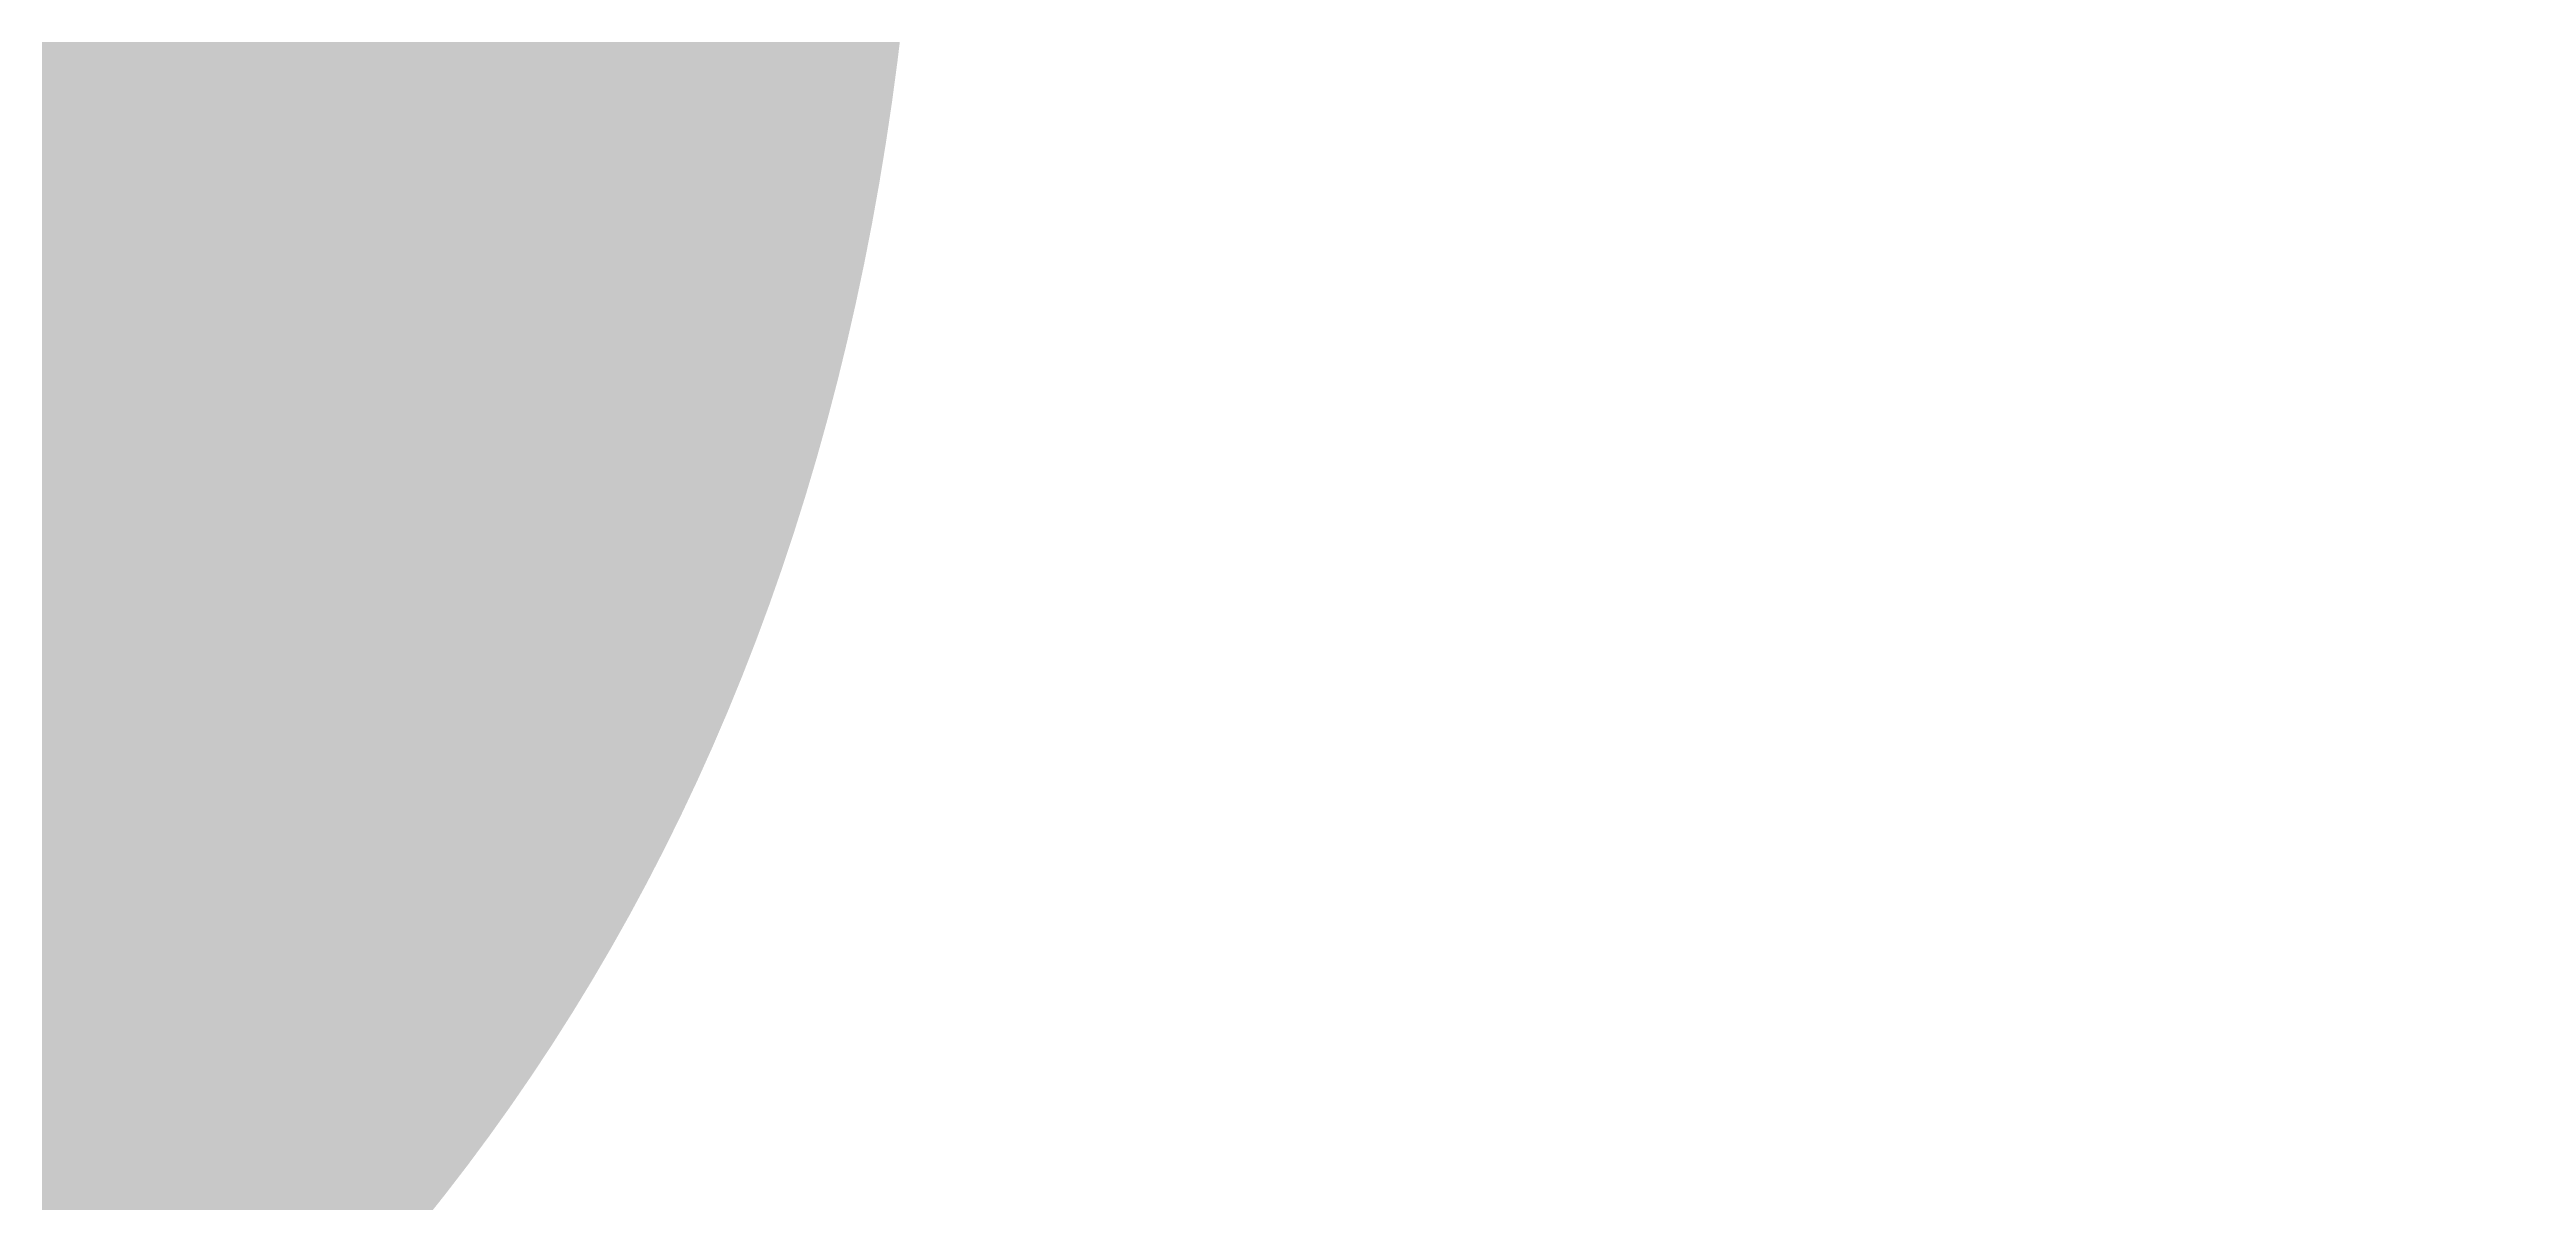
# Model space of a CAD drawing. Header units: metres. Extents: x 2682525 to 2683550, y 1250555 to 1251328.
# Drawn here: x 2683021 to 2683075.3, y 1250881.1 to 1250906.4 of the extents above; entities that cross this region are included whole.
import ezdxf

# ---------------------------------------------------------------- set-up
doc = ezdxf.new("R2010")
doc.units = ezdxf.units.M
doc.header["$PDMODE"] = 2
doc.header["$PDSIZE"] = -2
doc.linetypes.add('IMPORT-_24_ISO-10 Strichpunktlinie _2_', pattern=[46.99, 30.48, -7.62, 1.27, -7.62])
doc.linetypes.add('Verdeckt 0_75', pattern=[1.5, 0.75, -0.75])
for name, color, linetype, lineweight, true_color in [('2458 A U1_dwg-1', 9, 'Continuous', 18, 0x808080), ('_18_01221-1', 9, 'Continuous', 18, 0x808080), ('_18_01234-1', 9, 'Continuous', 18, 0x808080), ('_18_01611-1', 9, 'Continuous', 18, 0x808080), ('_22_200 Materialien-Beton', 9, 'Continuous', 18, 0x808080), ('_22_300 Bauteile 3D-Wand Innen', 9, 'Continuous', 18, 0x808080), ('_22_800 Beschriftung-1_100-Schnittlinien', 9, 'Continuous', 18, 0x808080), ('_22_800 Beschriftung-1_50-Text', 9, 'Continuous', 18, 0x808080), ('_22_Keine', 9, 'Continuous', 18, 0x808080), ('_24_Keine-2', 7, 'IMPORT-_24_ISO-10 Strichpunktlinie _2_', 18, 0x0000a5), ('_25_600 Situation-Baulinie', 9, 'Continuous', 18, 0x808080), ('Bemassung', 9, 'Continuous', 18, 0x808080), ('LKZ1111-MLU1', 6, 'Continuous', 18, 0xff00ff), ('LKZ1113-MLU1', 6, 'Continuous', 18, 0xff00ff), ('LKZ111A-T-U-', 6, 'Continuous', 18, 0xff00ff), ('LKZ1137-MSU-', 6, 'Continuous', 18, 0xff00ff), ('LKZ113K-T-U-', 6, 'Continuous', 18, 0xff00ff), ('LKZ1313-MLU1', 5, 'Continuous', 18, 0x0000ff), ('LKZ1314-MLU1', 5, 'Continuous', 18, 0x0000ff), ('LKZ1315-MLU1', 5, 'Continuous', 18, 0x0000ff), ('LKZ1317-MLU1', 5, 'Continuous', 18, 0x0000ff), ('LKZ1321-MSU-', 5, 'Continuous', 18, 0x0000ff), ('LKZ1410-MFU1', 30, 'Continuous', 18, 0xff7f00), ('LKZ1414-MFU1', 30, 'Continuous', 18, 0xff7f00), ('LKZ1512-MFU2', 1, 'Continuous', 18, 0xff0000), ('Werkleitungen gesamt_abgedreht_dwg-1', 5, 'Continuous', 18, 0x0000ff)]:
    doc.layers.add(name, color=color, linetype=linetype, lineweight=lineweight, true_color=true_color)
for name, color, linetype, lineweight in [('_18_01234', 7, 'Continuous', 18), ('A-____-____-DIMS', 7, 'Continuous', 9), ('A-DETL-____-MBND', 7, 'Verdeckt 0_75', 18), ('Bemassung-1', 7, 'Continuous', 18)]:
    doc.layers.add(name, color=color, linetype=linetype, lineweight=lineweight)
doc.styles.add('Arial', font='arial.ttf', dxfattribs={"height": 1000})
doc.styles.add('Arial_1', font='arial.ttf', dxfattribs={"height": 1100})
doc.styles.add('Arial_31', font='arial.ttf', dxfattribs={"width": 0.9, "height": 200})
doc.styles.add('ISOCP_2', font='isocp___.ttf', dxfattribs={"height": 125.860822})
doc.styles.add('ISOCP_7', font='isocp___.ttf', dxfattribs={"height": 151.032986})
doc.dimstyles.new('2_0_mm_-_Arial', dxfattribs={"dimscale": 304.8, "dimtxt": 204.05188, "dimasz": 0.246063, "dimexe": 0.328084, "dimexo": 0.328084, "dimgap": 0.082021, "dimtad": 1, "dimdec": 1, "dimlfac": 0.001, "dimrnd": 0.1, "dimzin": 0, "dimdsep": 46, "dimtxsty": 'Arial_31', "dimblk1": 'OBLIQUE', "dimblk2": 'OBLIQUE', "dimsah": 1, "dimcen": 0.09, "dimdle": 0.328084, "dimazin": 0, "dimtfac": 1, "dimtdec": 4, "dimtix": 1, "dimtmove": 0, "dimatfit": 3, "dimfxl": 1, "dimtvp": 1, "dimtfill": 1, "dimtolj": 1, "dimtzin": 0, "dimarcsym": 2})
doc.dimstyles.new('2_0_mm_-_Arial_1', dxfattribs={"dimscale": 304.8, "dimtxt": 204.05188, "dimasz": 0.246063, "dimexe": 0.328084, "dimexo": 0.328084, "dimgap": 0.082021, "dimtad": 1, "dimdec": 1, "dimlfac": 0.001, "dimrnd": 0.1, "dimzin": 0, "dimdsep": 46, "dimtxsty": 'Arial_31', "dimblk1": 'OBLIQUE', "dimblk2": 'OBLIQUE', "dimsah": 1, "dimcen": 0.09, "dimdle": 0.328084, "dimazin": 0, "dimtfac": 1, "dimtdec": 4, "dimtix": 1, "dimtmove": 2, "dimatfit": 3, "dimfxl": 1, "dimtvp": 1, "dimtfill": 1, "dimtolj": 1, "dimtzin": 0, "dimarcsym": 2})
pattern_1 = [(18.233, (0, 0), (18.77292, -56.98752), []), (288.233, (0, 0), (63.313135, 20.856715), [])]

# ---------------------------------------------------------------- blocks, each defined once
blk = doc.blocks.new('Werkleitungen gesamt_abgedreht_dwg_WA01-V1-U01 Bodenplatte')
at = {"layer": 'LKZ1321-MSU-'}
blk.add_line((0, -1.5), (0, 1.5), dxfattribs=at)
blk.add_arc((0, 0), 1.5, 52.4928, 312.0412, dxfattribs=at)
blk = doc.blocks.new('Werkleitungen gesamt_abgedreht_dwg_WA01-V2-U01 Bodenplatte')
at = {"layer": 'LKZ1321-MSU-'}
blk.add_line((0, -1.5), (0, 1.5), dxfattribs=at)
blk.add_arc((0, 0), 1.5, 50.8624, 316.6716, dxfattribs=at)
blk = doc.blocks.new('Werkleitungen gesamt_abgedreht_dwg_WA01-V3-U01 Bodenplatte')
at = {"layer": 'LKZ1321-MSU-'}
blk.add_line((0, -1.5), (0, 1.5), dxfattribs=at)
blk.add_circle((0, 0), 1.5, dxfattribs=at)
blk = doc.blocks.new('Werkleitungen gesamt_abgedreht_dwg_AW03-9010047-U01 Bodenplatte')
at = {"layer": 'LKZ1137-MSU-', "flags": 128}
for points in [[(-0.6, 1.04), (-0.046, 1.199), (0.6, 1.04), (-0.6, 1.04), (-1.015, 0.64), (1.061, 0.56), (0.6, 1.04)], [(1.061, 0.56), (-1.015, 0.64), (-1.2, 0), (1.2, 0)], [(1.2, 0), (-1.2, 0), (-1.015, -0.639), (1.2, 0), (-1.015, -0.639), (0.6, -1.039), (1.061, -0.559)], [(0.6, -1.039), (-1.015, -0.639), (-0.6, -1.039), (-0.046, -1.199)]]:
    blk.add_lwpolyline(points, close=True, dxfattribs=at)
blk = doc.blocks.new('Werkleitungen gesamt_abgedreht_dwg-9010041-U01 Bodenplatte')
at = {"layer": '_18_01234', "flags": 128}
for points in [[(-103396, -2182), (-123057, -2182), (-123258, -2184), (-124894, -39394)], [(-41828, -2207), (-58086, -2207), (-85611, -2207), (-93604, -2184), (-96564, -2184)]]:
    blk.add_lwpolyline(points, dxfattribs=at)
at = {"layer": 'LKZ1111-MLU1'}
blk.add_line((-97816, 2375), (-97987, 126), dxfattribs=at)
at = {"layer": 'LKZ1113-MLU1'}
for p, q in [((-95942, 2375), (-95984, 123)), ((-124284, 106), (-67255, 106)), ((-96558, -1704), (-96082, 128))]:
    blk.add_line(p, q, dxfattribs=at)
at = {"layer": 'LKZ1313-MLU1', "flags": 128}
blk.add_lwpolyline([(-42, 246), (-7113, -334), (-11363, -619), (-17357, -886), (-27508, -1005), (-47484, -429), (-65485, 336), (-108989, 1840), (-125742, 2375)], dxfattribs=at)
at = {"layer": 'LKZ1314-MLU1', "flags": 128}
for points in [[(-84289, 1881), (-97599, 1828), (-109129, 1774), (-121459, 1661), (-127751, 1620)], [(-84289, 1881), (-83127, 1896), (-82442, 1869), (-81631, 1865), (-81233, 1838)], [(-81233, 1838), (-33062, 1838), (-28282, 1926)]]:
    blk.add_lwpolyline(points, dxfattribs=at)
at = {"layer": 'LKZ1315-MLU1'}
blk.add_line((-82436, 927), (-82429, 136), dxfattribs=at)
at = {"layer": 'LKZ1315-MLU1', "flags": 128}
blk.add_lwpolyline([(-82442, 1869), (-82421, 1369), (-82436, 927)], dxfattribs=at)
at = {"layer": 'LKZ1317-MLU1'}
blk.add_line((-97599, 1828), (-97599, 2375), dxfattribs=at)
at = {"layer": 'LKZ1410-MFU1'}
for p, q in [((-86895, 2375), (-87033, 133)), ((-86030, 133), (-85892, 2375))]:
    blk.add_line(p, q, dxfattribs=at)
at = {"layer": 'LKZ1410-MFU1', "flags": 128}
blk.add_lwpolyline([(-85109, 2375), (-79702, 2230), (-73703, 1984), (-67885, 1824), (-49717, 1186), (-43727, 959), (-37570, 736), (-30628, 450), (-25834, 516), (-13745, 658), (-7489, 931), (-42, 1497)], dxfattribs=at)
at = {"layer": 'LKZ1414-MFU1'}
blk.add_line((-86393, 2375), (-86532, 133), dxfattribs=at)
at = {"layer": 'LKZ1512-MFU2'}
blk.add_line((-85654, 2375), (-85541, -1978), dxfattribs=at)
at = {"layer": 'LKZ1512-MFU2', "flags": 128}
blk.add_lwpolyline([(-85541, -1978), (-85841, -1986), (-85954, 2375)], dxfattribs=at)
for name, p, xscale, yscale, zscale, rotation in [('Werkleitungen gesamt_abgedreht_dwg_WA01-V1-U01 Bodenplatte', (-83127, 1896), 500.0000000000001, 500.0000000000001, 500.0000000000001, 87.73300000088331), ('Werkleitungen gesamt_abgedreht_dwg_WA01-V2-U01 Bodenplatte', (-81631, 1865), 499.9999999999999, 499.9999999999999, 499.9999999999999, 86.23300000088331), ('Werkleitungen gesamt_abgedreht_dwg_WA01-V3-U01 Bodenplatte', (-82421, 1369), 500.0000000000001, 500.0000000000001, 500.0000000000001, 182.4330000008834), ('Werkleitungen gesamt_abgedreht_dwg_AW03-9010047-U01 Bodenplatte', (-100085, 120), 150, 150, 150, 333.2330000008833), ('Werkleitungen gesamt_abgedreht_dwg_AW03-9010047-U01 Bodenplatte', (-97987, 126), 150, 150, 150, 333.2330000008833), ('Werkleitungen gesamt_abgedreht_dwg_AW03-9010047-U01 Bodenplatte', (-96082, 128), 150, 150, 150, 333.2330000008833), ('Werkleitungen gesamt_abgedreht_dwg_AW03-9010047-U01 Bodenplatte', (-95984, 123), 150, 150, 150, 333.2330000008833), ('Werkleitungen gesamt_abgedreht_dwg_AW03-9010047-U01 Bodenplatte', (-96558, -1704), 499.9999999999999, 499.9999999999999, 499.9999999999999, 63.23300000088332)]:
    blk.add_blockref(name, p, dxfattribs=dict(xscale=xscale, yscale=yscale, zscale=zscale, rotation=rotation))
at = {"layer": 'LKZ111A-T-U-', "insert": (-103679, 2001), "char_height": 1000, "width": 2790.94, "attachment_point": 2, "rotation": 0.033, "line_spacing_factor": 0.941778, "style": 'Arial'}
blk.add_mtext('500', dxfattribs=at)
at = {"layer": 'LKZ113K-T-U-', "insert": (-96140, -2274), "char_height": 1100, "width": 7568.38, "attachment_point": 1, "rotation": 333.233, "line_spacing_factor": 0.941778, "style": 'Arial_1'}
blk.add_mtext('SA80362', dxfattribs=at)
blk = doc.blocks.new('2458 A U1_dwg_VW_SLASH-9045211-U01 Bodenplatte')
at = {"layer": 'Bemassung'}
for p, q in [((-95775, -5190), (-95987, -5190)), ((-95819, -5134), (-95931, -5247))]:
    blk.add_line(p, q, dxfattribs=at)
blk = doc.blocks.new('2458 A U1_dwg_VW_SLASH-9045214-U01 Bodenplatte')
at = {"layer": 'Bemassung'}
for p, q in [((-95975, -5190), (-95763, -5190)), ((-95931, -5247), (-95819, -5134))]:
    blk.add_line(p, q, dxfattribs=at)
blk = doc.blocks.new('2458 A U1_dwg_VW_SLASH-9045269-U01 Bodenplatte')
at = {"layer": 'Bemassung'}
for p, q in [((-93768, -6885), (-93880, -6773)), ((-93824, -6929), (-93824, -6717))]:
    blk.add_line(p, q, dxfattribs=at)
blk = doc.blocks.new('2458 A U1_dwg_VW_SLASH-9045270-U01 Bodenplatte')
at = {"layer": 'Bemassung'}
for p, q in [((-93880, -5832), (-93768, -5944)), ((-93824, -5788), (-93824, -6001))]:
    blk.add_line(p, q, dxfattribs=at)
blk = doc.blocks.new('2458 A U1_dwg_VW_SLASH-9045271-U01 Bodenplatte')
at = {"layer": 'Bemassung'}
for p, q in [((-93768, -8455), (-93880, -8342)), ((-93824, -8499), (-93824, -8286))]:
    blk.add_line(p, q, dxfattribs=at)
blk = doc.blocks.new('2458 A U1_dwg_VW_SLASH-9045272-U01 Bodenplatte')
at = {"layer": 'Bemassung'}
for p, q in [((-93880, -6773), (-93768, -6885)), ((-93824, -6729), (-93824, -6942))]:
    blk.add_line(p, q, dxfattribs=at)
blk = doc.blocks.new('2458 A U1_dwg_VW_SLASH-9045274-U01 Bodenplatte')
at = {"layer": 'Bemassung'}
for p, q in [((-93880, -8342), (-93768, -8455)), ((-93824, -8299), (-93824, -8511))]:
    blk.add_line(p, q, dxfattribs=at)
blk = doc.blocks.new('2458 A U1_dwg_VW_SLASH-9045277-U01 Bodenplatte')
at = {"layer": 'Bemassung'}
for p, q in [((-92769, -5944), (-92881, -5832)), ((-92825, -5988), (-92825, -5776))]:
    blk.add_line(p, q, dxfattribs=at)
blk = doc.blocks.new('2458 A U1_dwg_VW_SLASH-9045278-U01 Bodenplatte')
at = {"layer": 'Bemassung'}
for p, q in [((-92881, -2106), (-92769, -2218)), ((-92825, -2062), (-92825, -2274))]:
    blk.add_line(p, q, dxfattribs=at)
blk = doc.blocks.new('2458 A U1_dwg_VW_SLASH-9045280-U01 Bodenplatte')
at = {"layer": 'Bemassung'}
for p, q in [((-92881, -5832), (-92769, -5944)), ((-92825, -5788), (-92825, -6001))]:
    blk.add_line(p, q, dxfattribs=at)
blk = doc.blocks.new('2458 A U1_dwg_VW_SLASH-9045287-U01 Bodenplatte')
at = {"layer": 'Bemassung'}
for p, q in [((-84640, -7798), (-84640, -7585)), ((-84584, -7754), (-84696, -7642))]:
    blk.add_line(p, q, dxfattribs=at)
blk = doc.blocks.new('2458 A U1_dwg_VW_SLASH-9045288-U01 Bodenplatte')
at = {"layer": 'Bemassung'}
for p, q in [((-84696, -2116), (-84584, -2229)), ((-84640, -2072), (-84640, -2285))]:
    blk.add_line(p, q, dxfattribs=at)
blk = doc.blocks.new('2458 A U1_dwg_VW_SLASH-9045290-U01 Bodenplatte')
at = {"layer": 'Bemassung'}
for p, q in [((-84696, -7642), (-84584, -7754)), ((-84640, -7598), (-84640, -7810))]:
    blk.add_line(p, q, dxfattribs=at)
blk = doc.blocks.new('2458 A U1_dwg-9041719-U01 Bodenplatte')
at = {"layer": '_22_200 Materialien-Beton'}
h = blk.add_hatch(dxfattribs=at)
h.set_pattern_fill('FP_1', color=256, style=0, pattern_type=2)
h.set_pattern_definition(pattern_1)
h.paths.add_polyline_path([(-99103, -5513), (-98983, -5506), (-98864, -5487), (-98747, -5456), (-98636, -5413), (-98525, -5357), (-98428, -5293), (-98334, -5217), (-98249, -5132), (-98173, -5039), (-98108, -4938), (-98053, -4830), (-98010, -4718), (-97979, -4602), (-97960, -4483), (-97953, -4363), (-97960, -4242), (-97979, -4123), (-98010, -4007), (-98053, -3895), (-98108, -3788), (-98173, -3687), (-98249, -3593), (-98334, -3508), (-98428, -3432), (-98528, -3367), (-98636, -3312), (-98748, -3269), (-98864, -3238), (-98983, -3219), (-99103, -3213), (-99224, -3219), (-99343, -3238), (-99459, -3269), (-99571, -3312), (-99682, -3369), (-99779, -3432), (-99873, -3508), (-99958, -3593), (-100034, -3687), (-100099, -3788), (-100154, -3895), (-100197, -4007), (-100228, -4123), (-100247, -4242), (-100253, -4363), (-100247, -4483), (-100228, -4602), (-100197, -4718), (-100154, -4830), (-100099, -4938), (-100034, -5039), (-99958, -5132), (-99873, -5217), (-99779, -5293), (-99678, -5358), (-99571, -5413), (-99459, -5456), (-99343, -5487), (-99224, -5506), (-99159, -5510)])
h.paths.add_polyline_path([(-99159, -5391), (-99270, -5379), (-99379, -5355), (-99485, -5319), (-99586, -5273), (-99682, -5215), (-99770, -5148), (-99851, -5071), (-99923, -4986), (-99986, -4894), (-100038, -4795), (-100080, -4691), (-100109, -4584), (-100127, -4474), (-100133, -4363), (-100127, -4251), (-100109, -4141), (-100080, -4034), (-100038, -3930), (-99986, -3832), (-99923, -3739), (-99851, -3654), (-99770, -3578), (-99678, -3508), (-99586, -3453), (-99485, -3406), (-99379, -3370), (-99270, -3346), (-99159, -3334), (-99048, -3334), (-98937, -3346), (-98828, -3370), (-98722, -3406), (-98621, -3453), (-98525, -3510), (-98437, -3578), (-98356, -3654), (-98284, -3739), (-98221, -3832), (-98169, -3930), (-98127, -4034), (-98098, -4141), (-98080, -4251), (-98073, -4363), (-98080, -4474), (-98098, -4584), (-98127, -4691), (-98169, -4795), (-98221, -4894), (-98284, -4986), (-98356, -5071), (-98437, -5148), (-98528, -5217), (-98621, -5273), (-98722, -5319), (-98828, -5355), (-98937, -5379), (-99048, -5391), (-99103, -5391)])
h = blk.add_hatch(dxfattribs=at)
h.set_pattern_fill('FP_1', color=256, style=0, pattern_type=2)
h.set_pattern_definition(pattern_1)
h.paths.add_polyline_path([(-99103, -5513), (-98983, -5506), (-98864, -5487), (-98747, -5456), (-98636, -5413), (-98528, -5358), (-98428, -5293), (-98334, -5217), (-98249, -5132), (-98173, -5039), (-98108, -4938), (-98053, -4830), (-98010, -4718), (-97979, -4602), (-97960, -4483), (-97953, -4363), (-97960, -4242), (-97979, -4123), (-98010, -4007), (-98053, -3895), (-98108, -3788), (-98173, -3687), (-98249, -3593), (-98334, -3508), (-98428, -3432), (-98528, -3367), (-98636, -3312), (-98748, -3269), (-98864, -3238), (-98983, -3219), (-99103, -3213), (-99224, -3219), (-99343, -3238), (-99459, -3269), (-99571, -3312), (-99678, -3367), (-99779, -3432), (-99873, -3508), (-99958, -3593), (-100034, -3687), (-100099, -3788), (-100154, -3895), (-100197, -4007), (-100228, -4123), (-100247, -4242), (-100253, -4363), (-100247, -4483), (-100228, -4602), (-100197, -4718), (-100154, -4830), (-100099, -4938), (-100034, -5039), (-99958, -5132), (-99873, -5217), (-99779, -5293), (-99678, -5358), (-99571, -5413), (-99459, -5456), (-99343, -5487), (-99224, -5506)])
h.paths.add_polyline_path([(-99159, -5391), (-99270, -5379), (-99379, -5355), (-99485, -5319), (-99586, -5273), (-99682, -5215), (-99770, -5148), (-99851, -5071), (-99923, -4986), (-99986, -4894), (-100038, -4795), (-100080, -4691), (-100109, -4584), (-100127, -4474), (-100133, -4363), (-100127, -4251), (-100109, -4141), (-100080, -4034), (-100038, -3930), (-99986, -3832), (-99923, -3739), (-99851, -3654), (-99770, -3578), (-99682, -3510), (-99586, -3453), (-99485, -3406), (-99379, -3370), (-99270, -3346), (-99159, -3334), (-99048, -3334), (-98937, -3346), (-98828, -3370), (-98722, -3406), (-98621, -3453), (-98525, -3510), (-98437, -3578), (-98356, -3654), (-98284, -3739), (-98221, -3832), (-98169, -3930), (-98127, -4034), (-98098, -4141), (-98080, -4251), (-98073, -4363), (-98080, -4474), (-98098, -4584), (-98127, -4691), (-98169, -4795), (-98221, -4894), (-98284, -4986), (-98356, -5071), (-98437, -5148), (-98525, -5215), (-98621, -5273), (-98722, -5319), (-98828, -5355), (-98937, -5379), (-99048, -5391)])
at = {"layer": '_18_01221-1', "flags": 128}
blk.add_lwpolyline([(-127751, -2175), (-126506, -2175), (-125370, -2184), (-123258, -2184), (-123057, -2184), (-103396, -2184), (-99665, -2184), (-96564, -2184), (-93604, -2184), (-85611, -2184), (-58086, -2184), (-41828, -2184)], dxfattribs=at)
at = {"layer": '_18_01234-1', "flags": 128}
for points in [[(-103396, -2182), (-123057, -2182), (-123258, -2184), (-124894, -39394)], [(-41828, -2207), (-58086, -2207), (-85611, -2207), (-93604, -2184), (-96564, -2184)]]:
    blk.add_lwpolyline(points, dxfattribs=at)
at = {"layer": '_18_01611-1', "flags": 128}
blk.add_lwpolyline([(-127751, -2175), (-126506, -2175), (-123057, -2184), (-99665, -2184), (-93604, -2184), (-85611, -2184), (-58086, -2184), (-41828, -2184), (-58086, -2184), (-85611, -2184), (-93604, -2184), (-99665, -2184), (-123057, -2184), (-123100, -3187), (-124687, -39394)], dxfattribs=at)
at = {"layer": '_22_200 Materialien-Beton'}
for radius in [1150, 1150, 1030, 1030]:
    blk.add_circle((-99103, -4363), radius, dxfattribs=at)
at = {"layer": '_22_300 Bauteile 3D-Wand Innen'}
for radius in [1150, 1150, 1030, 1030]:
    blk.add_circle((-99103, -4363), radius, dxfattribs=at)
at = {"layer": '_22_800 Beschriftung-1_100-Schnittlinien', "flags": 128}
blk.add_lwpolyline([(-109887, -636), (-109887, 634)], close=True, dxfattribs=at)
at = {"layer": '_22_Keine'}
for p, q in [((-111850, 1500), (-111850, 2375)), ((-111850, 2375), (-111850, 1500))]:
    blk.add_line(p, q, dxfattribs=at)
at = {"layer": '_22_Keine', "flags": 128}
for points in [[(-109570, 634), (-109887, 634)], [(-101123, -2380), (-100623, -2880)], [(-97083, -2380), (-97583, -2880)], [(-99103, -2863), (-99103, -5863)], [(-99100, -4204), (-99167, -4204)], [(-99103, -4213), (-99103, -4513)], [(-99022, -4165), (-99023, -4362)], [(-100603, -4363), (-97603, -4363)], [(-99253, -4363), (-98953, -4363)], [(-99168, -4520), (-99101, -4520)], [(-98869, -4615), (-98871, -4615)], [(-97083, -6345), (-97583, -5845)]]:
    blk.add_lwpolyline(points, close=True, dxfattribs=at)
for points in [[(-101123, -2380), (-97083, -2380), (-97083, -6345), (-100305, -6345)], [(-100430, -6345), (-101123, -6345), (-101123, -2380)], [(-101123, -2380), (-97083, -2380), (-97083, -6345), (-100305, -6345)], [(-100430, -6345), (-101123, -6345), (-101123, -2380)], [(-100623, -2880), (-97583, -2880), (-97583, -5845), (-100305, -5845)], [(-100430, -5845), (-100623, -5845), (-100623, -2880)], [(-100623, -2880), (-97583, -2880), (-97583, -5845), (-100305, -5845)], [(-100430, -5845), (-100623, -5845), (-100623, -2880)]]:
    blk.add_lwpolyline(points, dxfattribs=at)
at = {"layer": '_22_Keine'}
for radius in [1150, 1150, 100, 100]:
    blk.add_circle((-99103, -4363), radius, dxfattribs=at)
for centre, radius, start, end in [((-98889, -4363), 320, 150.1474, 209.4164), ((-98889, -4363), 320, 150.1474, 209.4164), ((-98868, -4363), 280, 359.7819, 145.4989), ((-98868, -4363), 280, 359.7819, 145.4989), ((-98868, -4363), 280, 214.0648, 359.7819), ((-98868, -4363), 280, 214.0648, 359.7819)]:
    blk.add_arc(centre, radius, start, end, dxfattribs=at)
blk.add_open_spline([(-98997, -4147), (-98975, -4134), (-98897, -4106), (-98773, -4122), (-98672, -4196), (-98634, -4270), (-98608, -4364), (-98635, -4458), (-98673, -4532), (-98775, -4606), (-98899, -4620), (-98977, -4592), (-99023, -4559)], degree=2, knots=[0, 0, 0, 0.0683126, 0.1366252, 0.2049378, 0.2732505, 0.3415631, 0.5404684, 0.6087899, 0.6771113, 0.7454327, 0.8137541, 0.8820755, 0.8820755, 0.8820755], dxfattribs=at)
blk.add_open_spline([(-98997, -4147), (-98975, -4134), (-98897, -4106), (-98773, -4122), (-98672, -4196), (-98634, -4270), (-98608, -4364), (-98635, -4458), (-98673, -4532), (-98775, -4606), (-98899, -4620), (-98977, -4592), (-99023, -4559)], degree=2, knots=[0, 0, 0, 0.0683126, 0.1366252, 0.2049378, 0.2732505, 0.3415631, 0.5404684, 0.6087899, 0.6771113, 0.7454327, 0.8137541, 0.8820755, 0.8820755, 0.8820755], dxfattribs=at)
blk.add_open_spline([(-99023, -4559), (-99023, -4461), (-99023, -4363)], degree=2, dxfattribs=at)
blk.add_open_spline([(-99023, -4559), (-99023, -4461), (-99023, -4363)], degree=2, dxfattribs=at)
at = {"layer": '_24_Keine-2', "flags": 128}
blk.add_lwpolyline([(-100305, -6673), (-41936, -6673)], close=True, dxfattribs=at)
at = {"layer": '_25_600 Situation-Baulinie', "flags": 128}
blk.add_lwpolyline([(-41835, -2185), (-58093, -2185), (-85618, -2185), (-93611, -2163), (-99672, -2163), (-123063, -2163), (-123107, -3165), (-124695, -39394)], dxfattribs=at)
at = {"layer": '_25_600 Situation-Baulinie'}
for start, end in [(333.233, 153.233), (153.233, 333.233)]:
    blk.add_arc((-99103, -4363), 1150, start, end, dxfattribs=at)
at = {"layer": 'Bemassung'}
for p, q in [((-94822, -2162), (-92725, -2162)), ((-92825, -5776), (-92825, -2274)), ((-81740, -2172), (-84740, -2172)), ((-84640, -7585), (-84640, -2285)), ((-8591, -4190), (-118656, -4190)), ((-95987, -5190), (-107612, -5190)), ((-80476, -5190), (-95763, -5190)), ((-100305, -5888), (-93724, -5888)), ((-93824, -6717), (-93824, -6001)), ((-92825, -19585), (-92825, -6001)), ((-93724, -6829), (-100305, -6829)), ((-100305, -6829), (-93724, -6829)), ((-93824, -8286), (-93824, -6942)), ((-84640, -19585), (-84640, -7810)), ((-93824, -16186), (-93824, -8511))]:
    blk.add_line(p, q, dxfattribs=at)
at = {"layer": 'Bemassung', "flags": 128}
for points in [[(-95875, -5090), (-95875, -8396)], [(-100305, -5888), (-92725, -5888)], [(-93724, -8399), (-95872, -8399)]]:
    blk.add_lwpolyline(points, close=True, dxfattribs=at)
blk.add_lwpolyline([(-80417, -7698), (-84740, -7698), (-80417, -7698), (-83740, -7698)], dxfattribs=at)
for name in ['2458 A U1_dwg_VW_SLASH-9045278-U01 Bodenplatte', '2458 A U1_dwg_VW_SLASH-9045288-U01 Bodenplatte', '2458 A U1_dwg_VW_SLASH-9045211-U01 Bodenplatte', '2458 A U1_dwg_VW_SLASH-9045214-U01 Bodenplatte', '2458 A U1_dwg_VW_SLASH-9045270-U01 Bodenplatte', '2458 A U1_dwg_VW_SLASH-9045277-U01 Bodenplatte', '2458 A U1_dwg_VW_SLASH-9045280-U01 Bodenplatte', '2458 A U1_dwg_VW_SLASH-9045269-U01 Bodenplatte', '2458 A U1_dwg_VW_SLASH-9045272-U01 Bodenplatte', '2458 A U1_dwg_VW_SLASH-9045287-U01 Bodenplatte', '2458 A U1_dwg_VW_SLASH-9045290-U01 Bodenplatte', '2458 A U1_dwg_VW_SLASH-9045271-U01 Bodenplatte', '2458 A U1_dwg_VW_SLASH-9045274-U01 Bodenplatte']:
    blk.add_blockref(name, (0, 0))
at = {"layer": '_22_800 Beschriftung-1_50-Text', "attachment_point": 1, "line_spacing_factor": 1.478621, "style": 'ISOCP_2'}
for s, insert, char_height, width in [('+ 454.82', (-100261, -3155), 125.9, 862.8), ('+ 454.82', (-100261, -3155), 125.9, 862.8), ('Unterflurcontainer', (-100265, -2747), 125.86, 1911.7), ('Unterflurcontainer', (-100265, -2747), 125.86, 1911.7), ('OK Unterlagsbeton/Splitt', (-100261, -2952), 125.86, 2605.32), ('OK Unterlagsbeton/Splitt', (-100261, -2952), 125.86, 2605.32), ('BA', (-98998, -4184), 125.9, 287.6), ('BA', (-98998, -4184), 125.9, 287.6)]:
    blk.add_mtext(s, dxfattribs=dict(at, insert=insert, char_height=char_height, width=width))
at = {"layer": '_22_Keine', "insert": (-109315, 685), "char_height": 151, "width": 101.5, "attachment_point": 1, "rotation": 270, "line_spacing_factor": 1.478621, "style": 'ISOCP_7'}
blk.add_mtext('1', dxfattribs=at)
blk.add_mtext('1', dxfattribs=at)
at = {"layer": 'Bemassung-1', "attachment_point": 1, "rotation": 90, "line_spacing_factor": 1.478621, "style": 'ISOCP_2'}
for s, insert, char_height, width in [('6', (-93099, -3894), 126, 118.42), ('3.72', (-92952, -4265), 125.9, 406.02), ('5', (-84913, -4803), 126, 118.42), ('5.52', (-84766, -5175), 125.9, 406.02), ('1', (-94097, -6281), 126, 84.59), ('94', (-93950, -6514), 125.9, 253.77), ('9', (-94098, -7498), 126, 118.42), ('1.56', (-93951, -7839), 125.9, 372.19)]:
    blk.add_mtext(s, dxfattribs=dict(at, insert=insert, char_height=char_height, width=width))
at = {"layer": 'Bemassung-1', "attachment_point": 1, "line_spacing_factor": 1.478621, "style": 'ISOCP_2'}
for s, insert, char_height, width in [('15.51', (-88367, -5064), 125.9, 456.78), ('1', (-87949, -4918), 126, 84.59)]:
    blk.add_mtext(s, dxfattribs=dict(at, insert=insert, char_height=char_height, width=width))
blk = doc.blocks.new('_Oblique')
at = {"color": 0, "linetype": 'ByBlock', "lineweight": -2}
blk.add_line((-0.5, -0.5), (0.5, 0.5), dxfattribs=at)
blk = doc.blocks.new('*D1807')
at = {"layer": 'A-____-____-DIMS', "color": 0, "lineweight": -2, "transparency": 16777216}
for p, q in [((2683068.898, 1250867.01), (2683135.862, 1250900.785)), ((2683053.688, 1250859.338), (2683068.898, 1250867.01)), ((2683053.688, 1250859.338), (2682986.724, 1250825.562)), ((2683113.743, 1250778.099), (2683113.932, 1250777.724)), ((2683098.699, 1250770.1), (2683098.723, 1250770.053))]:
    blk.add_line(p, q, dxfattribs=at)
at = {"layer": 'A-____-____-DIMS', "color": 0, "lineweight": -2, "transparency": 16777216, "xscale": 74.99999999999999, "yscale": 74.99999999999999, "zscale": 74.99999999999999}
for p, rotation in [((2683068.898, 1250867.01), 206.7657572042305), ((2683053.688, 1250859.338), 26.76575720423048)]:
    blk.add_blockref('_Oblique', p, dxfattribs=dict(at, rotation=rotation))
at = {"layer": 'A-____-____-DIMS', "color": 0, "transparency": 16777216, "insert": (2683004.048, 1250976.669), "char_height": 200, "width": 911.64101, "attachment_point": 5, "rotation": 26.7658, "style": 'Arial_31', "bg_fill": 3, "box_fill_scale": 1.1, "bg_fill_color": 256, "bg_fill_true_color": 13158600, "bg_fill_transparency": 0}
blk.add_mtext('\\A1;0.0', dxfattribs=at)
at = {"layer": 'Defpoints', "color": 0, "transparency": 16777216}
for p in [(2683068.709, 1250867.384), (2683068.898, 1250867.01), (2683053.664, 1250859.385)]:
    blk.add_point(p, dxfattribs=at)
blk = doc.blocks.new('*D1808')
at = {"layer": 'A-____-____-DIMS', "color": 0, "lineweight": -2, "transparency": 16777216}
for p, q in [((2683101.306, 1250883.356), (2683168.27, 1250917.132)), ((2683068.898, 1250867.01), (2683001.933, 1250833.234)), ((2683146.197, 1250794.356), (2683146.341, 1250794.07)), ((2683113.743, 1250778.099), (2683113.932, 1250777.724))]:
    blk.add_line(p, q, dxfattribs=at)
at = {"layer": 'A-____-____-DIMS', "color": 0, "transparency": 16777216, "insert": (2682617.727, 1250788.948), "char_height": 200, "width": 911.64101, "attachment_point": 1, "rotation": 26.7658, "line_spacing_factor": 0.941778, "style": 'Arial_31', "bg_fill": 3, "box_fill_scale": 1.1, "bg_fill_color": 256, "bg_fill_true_color": 13158600, "bg_fill_transparency": 0}
blk.add_mtext('\\A1;0.0', dxfattribs=at)
at = {"layer": 'A-____-____-DIMS', "color": 0, "lineweight": -2, "transparency": 16777216}
blk.add_line((2683068.898, 1250867.01), (2683101.306, 1250883.356), dxfattribs=at)
at = {"layer": 'Defpoints', "color": 0, "transparency": 16777216}
for p in [(2683101.162, 1250883.641), (2683101.306, 1250883.356), (2683068.709, 1250867.384)]:
    blk.add_point(p, dxfattribs=at)
at = {"layer": 'A-____-____-DIMS', "color": 0, "lineweight": -2, "transparency": 16777216, "xscale": 74.99999999999999, "yscale": 74.99999999999999, "zscale": 74.99999999999999}
for p, rotation in [((2683101.306, 1250883.356), 206.7657572042305), ((2683068.898, 1250867.01), 26.76575720423048)]:
    blk.add_blockref('_Oblique', p, dxfattribs=dict(at, rotation=rotation))
blk = doc.blocks.new('*D1809')
at = {"layer": 'A-____-____-DIMS', "color": 0, "lineweight": -2, "transparency": 16777216}
for p, q in [((2683132.911, 1250899.297), (2683199.875, 1250933.073)), ((2683101.306, 1250883.356), (2683132.911, 1250899.297)), ((2683101.306, 1250883.356), (2683034.342, 1250849.58)), ((2683177.802, 1250810.295), (2683177.945, 1250810.011)), ((2683146.197, 1250794.356), (2683146.341, 1250794.07))]:
    blk.add_line(p, q, dxfattribs=at)
at = {"layer": 'A-____-____-DIMS', "color": 0, "lineweight": -2, "transparency": 16777216, "xscale": 74.99999999999999, "yscale": 74.99999999999999, "zscale": 74.99999999999999}
for p, rotation in [((2683132.911, 1250899.297), 206.7657572042305), ((2683101.306, 1250883.356), 26.76575720423048)]:
    blk.add_blockref('_Oblique', p, dxfattribs=dict(at, rotation=rotation))
at = {"layer": 'A-____-____-DIMS', "color": 0, "transparency": 16777216, "insert": (2683059.863, 1251004.821), "char_height": 200, "width": 911.64101, "attachment_point": 5, "rotation": 26.7658, "style": 'Arial_31', "bg_fill": 3, "box_fill_scale": 1.1, "bg_fill_color": 256, "bg_fill_true_color": 13158600, "bg_fill_transparency": 0}
blk.add_mtext('\\A1;0.0', dxfattribs=at)
at = {"layer": 'Defpoints', "color": 0, "transparency": 16777216}
for p in [(2683132.767, 1250899.581), (2683132.911, 1250899.297), (2683101.162, 1250883.641)]:
    blk.add_point(p, dxfattribs=at)

msp = doc.modelspace()

# ---------------------------------------------------------------- linework, layer by layer
at = {"layer": 'A-DETL-____-MBND'}
msp.add_open_spline([(2683066.009, 1250869.68), (2683066.288, 1250869.551), (2683067.039, 1250869.186), (2683068.809, 1250868.555), (2683071.657, 1250869.494), (2683074.467, 1250871.018), (2683078.195, 1250872.86), (2683083.159, 1250875.383), (2683088.8, 1250878.257), (2683094.672, 1250881.112), (2683097.952, 1250882.947), (2683100.081, 1250883.88), (2683100.188, 1250884.431), (2683100.919, 1250885.016), (2683101.845, 1250884.711), (2683103.968, 1250886.004), (2683109.205, 1250888.418), (2683115.755, 1250891.837), (2683122.447, 1250895.241), (2683126.497, 1250897.27), (2683129.521, 1250898.811), (2683132.805, 1250900.26), (2683134.067, 1250906.574), (2683135.558, 1250913.797), (2683138.657, 1250918.603), (2683139.889, 1250920.906)], degree=3, knots=[0, 0, 0, 0, 3.021817, 8.266815, 17.951029, 30.864783, 40.234801, 58.746105, 85.717194, 102.600659, 122.806324, 123.198841, 125.010572, 127.673553, 131.444065, 133.396681, 151.449952, 188.990719, 205.632564, 225.475795, 233.402705, 239.316719, 259.753895, 288.882365, 314.590858, 314.590858, 314.590858, 314.590858], dxfattribs=at)

# ---------------------------------------------------------------- block references
at = {"layer": '2458 A U1_dwg-1', "xscale": 0.001, "yscale": 0.001, "zscale": 0.001, "rotation": 26.76575494316579}
msp.add_blockref('2458 A U1_dwg-9041719-U01 Bodenplatte', (2683147.144, 1250931.177), dxfattribs=at)
at = {"layer": 'Werkleitungen gesamt_abgedreht_dwg-1', "xscale": 0.001, "yscale": 0.001, "zscale": 0.001, "rotation": 26.76575494316579}
msp.add_blockref('Werkleitungen gesamt_abgedreht_dwg-9010041-U01 Bodenplatte', (2683147.144, 1250931.177), dxfattribs=at)

# ---------------------------------------------------------------- next in the draw order: dimensions: what is measured, and where the dimension line sits
at = {"layer": 'A-____-____-DIMS'}
dim = msp.add_linear_dim(base=(2683068.898, 1250867.01), p1=(2683053.664, 1250859.385), p2=(2683068.709, 1250867.384), angle=26.7658, dimstyle='2_0_mm_-_Arial', override={"dimpost": '<>', "dimfxl": 17038.533236}, dxfattribs=at)
dim.commit()
dim.dimension.update_dxf_attribs({"geometry": '*D1807', "text_midpoint": (2683004.048, 1250976.669)})

# ---------------------------------------------------------------- next in the draw order: dimensions: what is measured, and where the dimension line sits
dim = msp.add_linear_dim(base=(2683101.306, 1250883.356), p1=(2683068.709, 1250867.384), p2=(2683101.162, 1250883.641), angle=26.7658, dimstyle='2_0_mm_-_Arial_1', override={"dimpost": '<>', "dimfxl": 36297.859234}, dxfattribs=at)
dim.commit()
dim.dimension.update_dxf_attribs({"geometry": '*D1808', "text_midpoint": (2683084.755, 1250875.177), "dimtype": 160})

# ---------------------------------------------------------------- next in the draw order: dimensions: what is measured, and where the dimension line sits
dim = msp.add_linear_dim(base=(2683132.911, 1250899.297), p1=(2683101.162, 1250883.641), p2=(2683132.767, 1250899.581), angle=26.7658, dimstyle='2_0_mm_-_Arial', override={"dimpost": '<>', "dimfxl": 35396.878935}, dxfattribs=at)
dim.commit()
dim.dimension.update_dxf_attribs({"geometry": '*D1809', "text_midpoint": (2683059.863, 1251004.821)})

doc.saveas('drawing.dxf')
